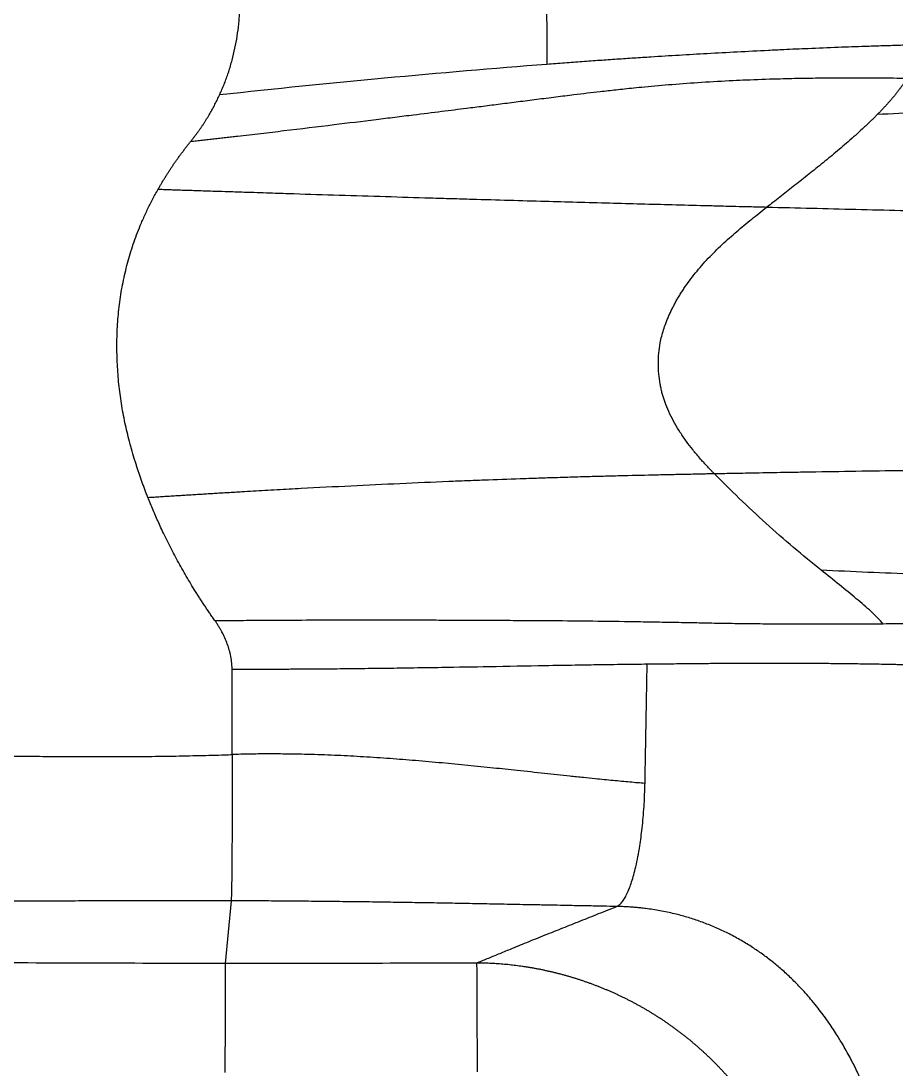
# Model space of a CAD drawing. Extents: x 525 to 609, y 649 to 778.
# Drawn here: x 567.52 to 577.85, y 705.1 to 717.49 of the extents above; entities that cross this region are included whole.
import ezdxf

# ---------------------------------------------------------------- set-up
doc = ezdxf.new("R2010")
doc.units = 0
doc.header["$MEASUREMENT"] = 0
doc.layers.add('1', color=4, linetype='Continuous')

# ---------------------------------------------------------------- blocks, each defined once
blk = doc.blocks.new('JETSETTER')
at = {"layer": '1', "color": 3, "linetype": 'Continuous', "lineweight": 25, "flags": 128}
blk.add_lwpolyline([(44.872, 37.967), (44.835, 37.598), (44.799, 37.228)], dxfattribs=at)
at = {"layer": '1', "color": 3, "linetype": 'Continuous', "lineweight": 25}
for points, knots in [([(44.737, 47.493), (44.741, 47.503), (44.75, 47.522), (44.763, 47.552), (44.775, 47.581), (44.787, 47.611), (44.799, 47.641), (44.81, 47.671), (44.821, 47.701), (44.832, 47.732), (44.854, 47.798), (44.884, 47.9), (44.918, 48.041), (44.944, 48.183), (44.959, 48.298), (44.967, 48.385), (44.971, 48.442), (44.974, 48.5), (44.975, 48.558), (44.976, 48.597), (44.976, 48.617)], [0, 0, 0, 0, 0.027735, 0.055467, 0.083202, 0.110942, 0.138693, 0.166459, 0.194243, 0.222051, 0.249886, 0.374621, 0.499547, 0.624445, 0.749454, 0.799575, 0.849667, 0.899753, 0.949857, 1, 1, 1, 1]), ([(48.599, 48.615), (48.599, 48.579), (48.599, 48.507), (48.599, 48.398), (48.599, 48.289), (48.6, 48.181), (48.6, 48.071), (48.601, 47.962), (48.601, 47.889), (48.601, 47.853)], [0, 0, 0, 0, 0.142009, 0.284396, 0.427104, 0.570076, 0.713256, 0.856583, 1, 1, 1, 1]), ([(48.601, 47.853), (48.636, 47.856), (48.706, 47.861), (48.811, 47.869), (48.915, 47.877), (49.019, 47.884), (49.122, 47.892), (49.224, 47.899), (49.327, 47.906), (49.429, 47.913), (49.53, 47.92), (49.631, 47.927), (49.731, 47.933), (49.909, 47.945), (50.164, 47.96), (50.504, 47.98), (50.855, 47.999), (51.157, 48.014), (51.436, 48.028), (51.711, 48.04), (51.979, 48.051), (52.204, 48.059), (52.372, 48.065), (52.547, 48.071), (52.732, 48.076), (52.856, 48.08), (52.918, 48.082)], [0, 0, 0, 0, 0.0238572, 0.0476333, 0.0713284, 0.0949425, 0.1184756, 0.1419278, 0.1652991, 0.1885894, 0.2117987, 0.2349271, 0.2579744, 0.2809407, 0.3575209, 0.433726, 0.5160642, 0.6015222, 0.6441371, 0.7109685, 0.7941909, 0.8324388, 0.8692171, 0.9121998, 0.9557942, 1, 1, 1, 1]), ([(44.393, 46.94), (44.416, 46.942), (44.463, 46.947), (44.532, 46.955), (44.601, 46.963), (44.67, 46.97), (44.739, 46.978), (44.808, 46.986), (44.877, 46.994), (45.015, 47.01), (45.221, 47.034), (45.603, 47.079), (46.058, 47.134), (46.493, 47.188), (46.805, 47.226), (47.064, 47.259), (47.347, 47.294), (47.621, 47.328), (47.852, 47.357), (48.055, 47.383), (48.266, 47.41), (48.484, 47.438), (48.704, 47.465), (48.954, 47.497), (49.191, 47.525), (49.39, 47.547), (49.522, 47.561), (49.635, 47.573), (49.822, 47.591), (50.089, 47.615), (50.438, 47.64), (50.73, 47.657), (51.028, 47.67), (51.249, 47.678), (51.46, 47.683), (51.59, 47.686), (51.714, 47.688), (51.852, 47.689), (52.008, 47.691), (52.179, 47.691), (52.354, 47.691), (52.528, 47.69), (52.695, 47.689), (52.804, 47.687), (52.857, 47.687)], [0, 0, 0, 0, 0.007792, 0.015586, 0.023383, 0.031182, 0.038984, 0.046788, 0.054595, 0.062404, 0.093771, 0.124909, 0.192614, 0.249996, 0.275575, 0.301177, 0.340533, 0.374993, 0.398022, 0.422043, 0.44705, 0.473037, 0.499996, 0.525389, 0.562498, 0.584737, 0.596635, 0.609523, 0.624997, 0.663541, 0.705199, 0.749997, 0.76844, 0.812498, 0.829752, 0.844959, 0.85956, 0.874999, 0.89531, 0.91632, 0.938027, 0.959641, 0.9803, 1, 1, 1, 1]), ([(52.84, 47.661), (52.837, 47.656), (52.83, 47.646), (52.82, 47.631), (52.81, 47.616), (52.8, 47.6), (52.789, 47.585), (52.778, 47.57), (52.767, 47.555), (52.755, 47.54), (52.743, 47.525), (52.732, 47.509), (52.719, 47.494), (52.707, 47.479), (52.691, 47.459), (52.67, 47.435), (52.644, 47.405), (52.618, 47.376), (52.591, 47.346), (52.563, 47.316), (52.534, 47.286), (52.514, 47.266), (52.504, 47.256)], [0, 0, 0, 0, 0.0390742, 0.0779898, 0.1167521, 0.1553672, 0.1938409, 0.2321795, 0.2703895, 0.3084778, 0.3464513, 0.3843174, 0.4220837, 0.4597581, 0.4973488, 0.5686687, 0.6400478, 0.7115462, 0.7832258, 0.8551507, 0.9273865, 1, 1, 1, 1]), ([(44.402, 46.951), (44.409, 46.959), (44.422, 46.976), (44.442, 47.001), (44.461, 47.026), (44.48, 47.052), (44.498, 47.078), (44.517, 47.104), (44.535, 47.13), (44.552, 47.157), (44.569, 47.184), (44.586, 47.211), (44.603, 47.238), (44.619, 47.265), (44.635, 47.293), (44.65, 47.321), (44.666, 47.349), (44.68, 47.378), (44.695, 47.406), (44.709, 47.435), (44.723, 47.464), (44.732, 47.483), (44.737, 47.493)], [0, 0, 0, 0, 0.050028, 0.100005, 0.149939, 0.199838, 0.24971, 0.299562, 0.349404, 0.399243, 0.449087, 0.498944, 0.548823, 0.598731, 0.648676, 0.698666, 0.748709, 0.798814, 0.848987, 0.899238, 0.949573, 1, 1, 1, 1]), ([(56.655, 47.312), (56.567, 47.314), (56.479, 47.316), (56.304, 47.319), (56.217, 47.32), (55.955, 47.324), (55.779, 47.326), (55.429, 47.327), (55.255, 47.328), (54.908, 47.326), (54.735, 47.324), (54.478, 47.321), (54.392, 47.32), (54.221, 47.316), (54.135, 47.315), (53.877, 47.309), (53.705, 47.304), (53.361, 47.293), (53.189, 47.286), (52.846, 47.272), (52.675, 47.265), (52.504, 47.256)], [0, 0, 0, 0, 0.0625, 0.0625, 0.125, 0.125, 0.25, 0.25, 0.375, 0.375, 0.5, 0.5, 0.5625, 0.5625, 0.625, 0.625, 0.75, 0.75, 0.875, 0.875, 1, 1, 1, 1]), ([(52.504, 47.256), (52.499, 47.251), (52.49, 47.241), (52.475, 47.226), (52.459, 47.211), (52.444, 47.196), (52.428, 47.181), (52.412, 47.166), (52.396, 47.15), (52.38, 47.135), (52.364, 47.12), (52.326, 47.084), (52.266, 47.029), (52.183, 46.955), (52.097, 46.881), (52.014, 46.81), (51.928, 46.739), (51.815, 46.647), (51.676, 46.535), (51.54, 46.427), (51.433, 46.343), (51.353, 46.281), (51.276, 46.221), (51.226, 46.182), (51.202, 46.164)], [0, 0, 0, 0, 0.0123092, 0.0246915, 0.0371496, 0.0496859, 0.0623028, 0.0750027, 0.087788, 0.1006611, 0.1136244, 0.1266801, 0.1888147, 0.2540496, 0.3159468, 0.3817625, 0.4431745, 0.5092281, 0.6356688, 0.7602654, 0.8215779, 0.8820578, 0.9448014, 1, 1, 1, 1]), ([(44.008, 46.375), (44.015, 46.386), (44.028, 46.409), (44.048, 46.443), (44.068, 46.476), (44.089, 46.51), (44.11, 46.544), (44.131, 46.577), (44.153, 46.61), (44.175, 46.644), (44.198, 46.677), (44.221, 46.71), (44.245, 46.743), (44.268, 46.776), (44.293, 46.809), (44.317, 46.842), (44.342, 46.875), (44.368, 46.907), (44.385, 46.929), (44.393, 46.94)], [0, 0, 0, 0, 0.057144, 0.114471, 0.171986, 0.229696, 0.287606, 0.345721, 0.404045, 0.462586, 0.521347, 0.580334, 0.639551, 0.699006, 0.758701, 0.818643, 0.878836, 0.939286, 1, 1, 1, 1]), ([(43.888, 42.734), (43.882, 42.75), (43.869, 42.781), (43.851, 42.829), (43.834, 42.876), (43.817, 42.923), (43.8, 42.969), (43.785, 43.015), (43.769, 43.06), (43.755, 43.105), (43.741, 43.149), (43.708, 43.254), (43.662, 43.418), (43.609, 43.645), (43.569, 43.871), (43.54, 44.101), (43.524, 44.334), (43.521, 44.531), (43.524, 44.689), (43.531, 44.808), (43.541, 44.926), (43.559, 45.081), (43.591, 45.273), (43.645, 45.501), (43.713, 45.725), (43.776, 45.893), (43.824, 46.007), (43.852, 46.069), (43.881, 46.13), (43.911, 46.192), (43.942, 46.253), (43.975, 46.314), (43.997, 46.355), (44.008, 46.375)], [0, 0, 0, 0, 0.013713, 0.02725, 0.040611, 0.053797, 0.066808, 0.079646, 0.092311, 0.104805, 0.117127, 0.12928, 0.192418, 0.253099, 0.314662, 0.375258, 0.437358, 0.499889, 0.531733, 0.563258, 0.594493, 0.625468, 0.687506, 0.74909, 0.810981, 0.873128, 0.891032, 0.909001, 0.927039, 0.945152, 0.963346, 0.981627, 1, 1, 1, 1]), ([(44.008, 46.375), (44.03, 46.374), (44.075, 46.373), (44.144, 46.37), (44.216, 46.368), (44.292, 46.365), (44.371, 46.363), (44.454, 46.36), (44.549, 46.357), (44.665, 46.353), (44.812, 46.348), (44.95, 46.344), (45.136, 46.338), (45.347, 46.331), (45.708, 46.319), (46.154, 46.305), (46.693, 46.289), (47.135, 46.275), (47.474, 46.265), (47.786, 46.256), (48.155, 46.245), (48.567, 46.234), (48.962, 46.223), (49.34, 46.213), (49.716, 46.202), (50.089, 46.193), (50.397, 46.184), (50.647, 46.178), (50.823, 46.173), (51.01, 46.169), (51.132, 46.166), (51.202, 46.164)], [0, 0, 0, 0, 0.008378, 0.017208, 0.026491, 0.036227, 0.046418, 0.057065, 0.068168, 0.083168, 0.102059, 0.125146, 0.136433, 0.174366, 0.206808, 0.277303, 0.349588, 0.420754, 0.455054, 0.487606, 0.548666, 0.608326, 0.661563, 0.717988, 0.772873, 0.82801, 0.885758, 0.913111, 0.942855, 0.967221, 1, 1, 1, 1]), ([(50.578, 43.016), (50.576, 43.018), (50.568, 43.026), (50.554, 43.04), (50.527, 43.068), (50.476, 43.121), (50.406, 43.199), (50.325, 43.296), (50.248, 43.396), (50.178, 43.499), (50.113, 43.607), (50.055, 43.717), (50.016, 43.809), (49.99, 43.879), (49.975, 43.926), (49.961, 43.974), (49.95, 44.023), (49.935, 44.096), (49.922, 44.194), (49.917, 44.316), (49.923, 44.439), (49.937, 44.545), (49.957, 44.637), (49.979, 44.714), (50.002, 44.78), (50.024, 44.836), (50.044, 44.883), (50.066, 44.93), (50.088, 44.976), (50.112, 45.022), (50.137, 45.067), (50.164, 45.112), (50.192, 45.157), (50.232, 45.218), (50.286, 45.295), (50.356, 45.386), (50.431, 45.474), (50.534, 45.587), (50.671, 45.722), (50.814, 45.849), (50.931, 45.948), (51.019, 46.02), (51.11, 46.092), (51.17, 46.139), (51.202, 46.164)], [0, 0, 0, 0, 0.002636, 0.008031, 0.016069, 0.032157, 0.064336, 0.097099, 0.128407, 0.160731, 0.191805, 0.223739, 0.254724, 0.267127, 0.279547, 0.292007, 0.304527, 0.317131, 0.347922, 0.378994, 0.409861, 0.440829, 0.461566, 0.482211, 0.502844, 0.516164, 0.529556, 0.543027, 0.556587, 0.570242, 0.584002, 0.597872, 0.611859, 0.625971, 0.656341, 0.687562, 0.718055, 0.749598, 0.812086, 0.874866, 0.905215, 0.937636, 0.967164, 1, 1, 1, 1]), ([(51.202, 46.164), (51.379, 46.159), (51.555, 46.155), (51.904, 46.146), (52.078, 46.142), (52.428, 46.133), (52.603, 46.129), (52.957, 46.12), (53.135, 46.115), (53.404, 46.108), (53.494, 46.106), (53.674, 46.102), (53.765, 46.099), (53.946, 46.095), (54.038, 46.092), (54.222, 46.088), (54.315, 46.085), (54.597, 46.078), (54.789, 46.073), (55.182, 46.062), (55.382, 46.057), (55.586, 46.052)], [0, 0, 0, 0, 0.125, 0.125, 0.25, 0.25, 0.375, 0.375, 0.5, 0.5, 0.5625, 0.5625, 0.625, 0.625, 0.6875, 0.6875, 0.75, 0.75, 0.875, 0.875, 1, 1, 1, 1]), ([(50.578, 43.016), (50.605, 43.016), (50.662, 43.017), (50.756, 43.019), (50.862, 43.021), (50.981, 43.023), (51.178, 43.027), (51.401, 43.031), (51.759, 43.037), (52.189, 43.044), (52.644, 43.051), (53.012, 43.057), (53.288, 43.062), (53.565, 43.066), (53.771, 43.07), (53.906, 43.072), (53.972, 43.074), (54.047, 43.075), (54.131, 43.077), (54.224, 43.079), (54.326, 43.081), (54.436, 43.083), (54.556, 43.086), (54.685, 43.088), (54.823, 43.092), (54.918, 43.094), (54.968, 43.095)], [0, 0, 0, 0, 0.0180606, 0.0391615, 0.0633049, 0.0904942, 0.1207335, 0.1977796, 0.2441854, 0.3681424, 0.4962465, 0.5597144, 0.6231794, 0.6866438, 0.7501078, 0.763234, 0.7782784, 0.7952408, 0.8141214, 0.8349202, 0.8576372, 0.8822726, 0.9088265, 0.937299, 0.9676901, 1, 1, 1, 1]), ([(43.888, 42.734), (43.912, 42.735), (43.961, 42.738), (44.035, 42.743), (44.108, 42.748), (44.181, 42.752), (44.254, 42.757), (44.327, 42.762), (44.4, 42.766), (44.473, 42.771), (44.545, 42.775), (44.617, 42.779), (44.689, 42.784), (44.76, 42.788), (44.863, 42.794), (45.032, 42.804), (45.275, 42.818), (45.508, 42.831), (45.849, 42.85), (46.287, 42.872), (46.869, 42.9), (47.323, 42.92), (47.652, 42.933), (47.935, 42.944), (48.191, 42.953), (48.45, 42.962), (48.597, 42.967), (48.738, 42.971), (48.849, 42.975), (48.969, 42.978), (49.11, 42.982), (49.275, 42.987), (49.529, 42.993), (49.784, 42.999), (50.035, 43.005), (50.186, 43.008), (50.303, 43.01), (50.389, 43.012), (50.467, 43.014), (50.53, 43.015), (50.564, 43.015), (50.578, 43.016)], [0, 0, 0, 0, 0.010195, 0.020403, 0.030614, 0.040819, 0.051009, 0.061177, 0.071318, 0.081428, 0.091504, 0.101543, 0.111547, 0.121514, 0.131448, 0.154523, 0.192365, 0.233214, 0.252798, 0.33598, 0.418889, 0.503019, 0.534404, 0.564781, 0.629807, 0.650742, 0.683666, 0.69803, 0.716651, 0.735893, 0.755074, 0.783812, 0.814809, 0.878322, 0.908868, 0.939301, 0.953701, 0.968094, 0.982668, 0.992877, 1, 1, 1, 1]), ([(51.841, 41.875), (51.735, 41.96), (51.625, 42.05), (51.406, 42.235), (51.297, 42.331), (51.082, 42.525), (50.977, 42.624), (50.773, 42.821), (50.675, 42.919), (50.578, 43.016)], [0, 0, 0, 0, 0.25, 0.25, 0.5, 0.5, 0.75, 0.75, 1, 1, 1, 1]), ([(44.681, 41.275), (44.671, 41.289), (44.651, 41.318), (44.622, 41.361), (44.592, 41.404), (44.563, 41.447), (44.535, 41.491), (44.506, 41.534), (44.478, 41.578), (44.422, 41.667), (44.341, 41.802), (44.238, 41.984), (44.141, 42.169), (44.068, 42.319), (44.016, 42.432), (43.982, 42.508), (43.949, 42.583), (43.918, 42.658), (43.898, 42.709), (43.888, 42.734)], [0, 0, 0, 0, 0.031328, 0.062653, 0.093978, 0.125305, 0.156635, 0.187971, 0.219316, 0.25067, 0.37707, 0.502401, 0.62879, 0.752911, 0.80336, 0.853285, 0.902695, 0.951597, 1, 1, 1, 1]), ([(52.576, 41.238), (52.533, 41.287), (52.485, 41.335), (52.378, 41.435), (52.319, 41.485), (52.194, 41.59), (52.127, 41.645), (51.988, 41.757), (51.915, 41.815), (51.841, 41.875)], [0, 0, 0, 0, 0.25, 0.25, 0.5, 0.5, 0.75, 0.75, 1, 1, 1, 1]), ([(56.3, 41.839), (55.918, 41.822), (55.54, 41.812), (54.79, 41.802), (54.419, 41.802), (53.681, 41.809), (53.313, 41.817), (52.762, 41.834), (52.578, 41.841), (52.21, 41.856), (52.026, 41.865), (51.841, 41.875)], [0, 0, 0, 0, 0.25, 0.25, 0.5, 0.5, 0.75, 0.75, 0.875, 0.875, 1, 1, 1, 1]), ([(52.576, 41.238), (52.542, 41.238), (52.456, 41.238), (52.298, 41.237), (52.077, 41.236), (51.847, 41.235), (51.53, 41.236), (51.231, 41.237), (50.911, 41.241), (50.672, 41.244), (50.432, 41.249), (50.195, 41.254), (49.954, 41.258), (49.625, 41.264), (49.214, 41.27), (48.822, 41.274), (48.522, 41.276), (48.291, 41.277), (48.024, 41.279), (47.75, 41.28), (47.481, 41.281), (47.23, 41.282), (46.977, 41.283), (46.627, 41.283), (46.202, 41.283), (45.808, 41.282), (45.544, 41.281), (45.388, 41.28), (45.236, 41.279), (45.09, 41.278), (44.949, 41.277), (44.813, 41.276), (44.725, 41.276), (44.681, 41.275)], [0, 0, 0, 0, 0.013434, 0.034269, 0.062506, 0.101053, 0.125028, 0.187551, 0.21897, 0.250064, 0.281314, 0.312558, 0.34219, 0.375036, 0.43953, 0.500013, 0.5245, 0.553505, 0.587024, 0.625049, 0.656311, 0.687559, 0.718329, 0.750061, 0.817284, 0.875033, 0.894814, 0.913954, 0.932452, 0.950307, 0.967517, 0.984082, 1, 1, 1, 1]), ([(44.882, 40.705), (44.882, 40.711), (44.882, 40.722), (44.881, 40.739), (44.88, 40.755), (44.879, 40.772), (44.877, 40.789), (44.875, 40.806), (44.873, 40.823), (44.87, 40.84), (44.864, 40.876), (44.85, 40.931), (44.827, 41.004), (44.797, 41.075), (44.769, 41.133), (44.744, 41.177), (44.724, 41.21), (44.703, 41.243), (44.689, 41.264), (44.681, 41.275)], [0, 0, 0, 0, 0.027202, 0.054486, 0.081866, 0.109353, 0.136961, 0.1647, 0.192582, 0.22062, 0.248824, 0.372088, 0.498449, 0.622552, 0.749483, 0.811248, 0.873551, 0.936451, 1, 1, 1, 1]), ([(53.593, 41.254), (53.559, 41.253), (53.493, 41.252), (53.396, 41.25), (53.292, 41.248), (53.165, 41.246), (53.017, 41.243), (52.861, 41.241), (52.715, 41.24), (52.621, 41.239), (52.576, 41.238)], [0, 0, 0, 0, 0.1013985, 0.1966473, 0.2857557, 0.4090576, 0.5714582, 0.7245134, 0.8673664, 1, 1, 1, 1]), ([(44.882, 40.705), (44.903, 40.705), (44.946, 40.705), (45.01, 40.705), (45.076, 40.705), (45.143, 40.705), (45.212, 40.705), (45.281, 40.706), (45.352, 40.706), (45.424, 40.706), (45.497, 40.706), (45.571, 40.707), (45.647, 40.707), (45.723, 40.708), (45.801, 40.708), (45.88, 40.709), (45.961, 40.709), (46.042, 40.71), (46.194, 40.711), (46.418, 40.714), (46.72, 40.717), (47.035, 40.722), (47.437, 40.728), (47.955, 40.737), (48.481, 40.747), (48.902, 40.754), (49.16, 40.758), (49.352, 40.761), (49.508, 40.763), (49.652, 40.765), (49.743, 40.766), (49.787, 40.766)], [0, 0, 0, 0, 0.012714, 0.025673, 0.038878, 0.052328, 0.066024, 0.079967, 0.094158, 0.108596, 0.123283, 0.138219, 0.153404, 0.168838, 0.184522, 0.200456, 0.21664, 0.233074, 0.249759, 0.308098, 0.369178, 0.432999, 0.499558, 0.614251, 0.749749, 0.823176, 0.874913, 0.9101, 0.942674, 0.972639, 1, 1, 1, 1]), ([(49.761, 39.354), (49.762, 39.413), (49.764, 39.531), (49.769, 39.766), (49.774, 40.06), (49.779, 40.349), (49.783, 40.584), (49.785, 40.702), (49.787, 40.766)], [0, 0, 0, 0, 0.125, 0.250001, 0.500002, 0.750002, 0.863873, 1, 1, 1, 1]), ([(49.787, 40.766), (49.809, 40.766), (49.859, 40.767), (49.939, 40.768), (50.031, 40.769), (50.135, 40.77), (50.25, 40.771), (50.376, 40.772), (50.534, 40.774), (50.707, 40.775), (50.89, 40.776), (51.059, 40.776), (51.283, 40.777), (51.567, 40.776), (51.856, 40.775), (52.094, 40.772), (52.274, 40.77), (52.461, 40.767), (52.587, 40.765), (52.654, 40.763)], [0, 0, 0, 0, 0.023555, 0.051162, 0.08282, 0.118529, 0.158292, 0.202112, 0.249996, 0.3228, 0.382825, 0.441126, 0.499999, 0.616998, 0.739248, 0.803349, 0.866933, 0.928749, 1, 1, 1, 1]), ([(52.654, 40.763), (52.677, 40.763), (52.725, 40.762), (52.802, 40.761), (52.887, 40.759), (52.946, 40.759), (52.977, 40.758)], [0, 0, 0, 0, 0.210378, 0.447169, 0.710377, 1, 1, 1, 1]), ([(44.883, 39.696), (44.883, 39.787), (44.883, 39.965), (44.883, 40.224), (44.882, 40.469), (44.882, 40.628), (44.882, 40.705)], [0, 0, 0, 0, 0.27109, 0.528329, 0.7714, 1, 1, 1, 1]), ([(39.732, 39.705), (39.756, 39.705), (39.805, 39.705), (39.878, 39.705), (39.953, 39.705), (40.029, 39.705), (40.107, 39.704), (40.186, 39.704), (40.267, 39.704), (40.418, 39.702), (40.653, 39.7), (40.945, 39.697), (41.265, 39.692), (41.595, 39.688), (41.932, 39.683), (42.207, 39.68), (42.408, 39.677), (42.572, 39.676), (42.723, 39.674), (42.929, 39.673), (43.19, 39.672), (43.459, 39.672), (43.682, 39.673), (43.851, 39.674), (44.016, 39.676), (44.178, 39.678), (44.338, 39.681), (44.494, 39.685), (44.646, 39.688), (44.747, 39.691), (44.797, 39.693)], [0, 0, 0, 0, 0.014678, 0.029623, 0.044839, 0.060325, 0.076082, 0.092113, 0.108417, 0.124997, 0.18382, 0.249992, 0.300345, 0.374995, 0.446605, 0.499999, 0.53695, 0.565258, 0.596765, 0.625805, 0.685949, 0.749982, 0.783392, 0.8162, 0.848398, 0.879977, 0.910933, 0.941259, 0.97095, 1, 1, 1, 1]), ([(44.883, 39.696), (44.884, 39.595), (44.884, 39.492), (44.884, 39.288), (44.883, 39.085), (44.882, 38.797), (44.881, 38.536), (44.879, 38.313), (44.877, 38.137), (44.875, 38.056), (44.873, 37.996), (44.872, 37.977), (44.872, 37.967)], [0, 0, 0, 0, 0.125, 0.125, 0.25, 0.375, 0.5, 0.625, 0.75, 0.875, 0.875, 1, 1, 1, 1]), ([(49.761, 39.354), (49.731, 39.357), (49.672, 39.362), (49.58, 39.37), (49.483, 39.379), (49.383, 39.389), (49.278, 39.399), (49.161, 39.411), (49.026, 39.425), (48.877, 39.44), (48.724, 39.456), (48.516, 39.479), (48.266, 39.506), (47.863, 39.548), (47.463, 39.588), (47.054, 39.624), (46.745, 39.649), (46.439, 39.669), (46.127, 39.686), (45.819, 39.697), (45.576, 39.702), (45.403, 39.703), (45.297, 39.703), (45.192, 39.703), (45.088, 39.701), (44.986, 39.699), (44.917, 39.697), (44.883, 39.696)], [0, 0, 0, 0, 0.018662, 0.038211, 0.058647, 0.079968, 0.102176, 0.125268, 0.154322, 0.188032, 0.219437, 0.250832, 0.318746, 0.376387, 0.501668, 0.565723, 0.626546, 0.689956, 0.751032, 0.814184, 0.875357, 0.896618, 0.917683, 0.938554, 0.95923, 0.979711, 1, 1, 1, 1]), ([(49.425, 37.901), (49.427, 37.902), (49.431, 37.904), (49.437, 37.907), (49.443, 37.91), (49.45, 37.915), (49.459, 37.922), (49.471, 37.933), (49.487, 37.95), (49.503, 37.971), (49.523, 38.001), (49.548, 38.049), (49.577, 38.115), (49.613, 38.217), (49.646, 38.34), (49.678, 38.488), (49.698, 38.605), (49.714, 38.718), (49.728, 38.83), (49.74, 38.952), (49.747, 39.052), (49.752, 39.12), (49.754, 39.157), (49.755, 39.195), (49.757, 39.233), (49.758, 39.273), (49.76, 39.313), (49.76, 39.341), (49.761, 39.354)], [0, 0, 0, 0, 0.01098, 0.022726, 0.035233, 0.048499, 0.062523, 0.089235, 0.125041, 0.156378, 0.187558, 0.250061, 0.318334, 0.375065, 0.499949, 0.572078, 0.642799, 0.69628, 0.749955, 0.812725, 0.874957, 0.891764, 0.908902, 0.926378, 0.944209, 0.962416, 0.981012, 1, 1, 1, 1]), ([(44.872, 37.967), (44.843, 37.967), (44.786, 37.967), (44.7, 37.968), (44.615, 37.968), (44.53, 37.968), (44.445, 37.968), (44.36, 37.968), (44.276, 37.968), (44.192, 37.968), (44.107, 37.968), (44.023, 37.968), (43.94, 37.968), (43.856, 37.968), (43.773, 37.968), (43.689, 37.967), (43.606, 37.967), (43.523, 37.967), (43.441, 37.967), (43.358, 37.967), (43.248, 37.967), (43.111, 37.966), (42.947, 37.966), (42.786, 37.965), (42.625, 37.965), (42.466, 37.964), (42.309, 37.963), (42.154, 37.963), (42, 37.962), (41.847, 37.961), (41.746, 37.96), (41.696, 37.96)], [0, 0, 0, 0, 0.0267688, 0.0534853, 0.0801497, 0.1067624, 0.1333237, 0.1598339, 0.1862934, 0.2127026, 0.2390618, 0.2653716, 0.2916322, 0.3178441, 0.3440077, 0.3701235, 0.3961919, 0.4222134, 0.4481884, 0.4741174, 0.5000009, 0.5519546, 0.6034633, 0.6545309, 0.7051617, 0.7553598, 0.8051291, 0.8544739, 0.903398, 0.9519054, 1, 1, 1, 1]), ([(49.425, 37.901), (49.372, 37.902), (49.257, 37.905), (49.073, 37.908), (48.906, 37.911), (48.745, 37.915), (48.626, 37.917), (48.522, 37.919), (48.462, 37.92), (48.395, 37.921), (48.301, 37.923), (48.171, 37.926), (47.984, 37.929), (47.757, 37.934), (47.478, 37.939), (47.19, 37.944), (46.899, 37.948), (46.613, 37.953), (46.378, 37.956), (46.187, 37.958), (45.993, 37.96), (45.749, 37.963), (45.506, 37.965), (45.311, 37.966), (45.168, 37.967), (45.051, 37.967), (44.954, 37.967), (44.901, 37.967), (44.872, 37.967)], [0, 0, 0, 0, 0.036611, 0.078291, 0.124999, 0.149767, 0.187498, 0.205236, 0.22005, 0.228218, 0.249997, 0.283579, 0.315299, 0.375541, 0.435511, 0.500002, 0.565299, 0.626608, 0.687113, 0.717563, 0.750008, 0.812447, 0.875002, 0.906205, 0.937501, 0.966213, 0.981216, 1, 1, 1, 1]), ([(47.772, 37.233), (47.793, 37.242), (47.835, 37.259), (47.898, 37.286), (47.964, 37.313), (48.031, 37.341), (48.1, 37.369), (48.21, 37.415), (48.37, 37.48), (48.577, 37.563), (48.789, 37.648), (49, 37.732), (49.179, 37.803), (49.321, 37.86), (49.392, 37.888), (49.425, 37.901)], [0, 0, 0, 0, 0.039531, 0.079922, 0.12117, 0.163268, 0.206213, 0.249999, 0.368597, 0.499997, 0.624998, 0.749999, 0.875, 0.940756, 1, 1, 1, 1]), ([(52.726, 34.264), (52.725, 34.276), (52.723, 34.301), (52.719, 34.338), (52.715, 34.375), (52.71, 34.412), (52.705, 34.45), (52.7, 34.488), (52.695, 34.526), (52.689, 34.564), (52.683, 34.603), (52.669, 34.69), (52.644, 34.823), (52.611, 34.97), (52.582, 35.086), (52.55, 35.204), (52.506, 35.35), (52.458, 35.491), (52.418, 35.598), (52.38, 35.696), (52.329, 35.818), (52.26, 35.967), (52.182, 36.122), (52.102, 36.263), (52.015, 36.406), (51.921, 36.548), (51.822, 36.68), (51.718, 36.809), (51.614, 36.927), (51.494, 37.049), (51.379, 37.155), (51.265, 37.251), (51.15, 37.338), (51.029, 37.421), (50.898, 37.501), (50.783, 37.564), (50.688, 37.61), (50.618, 37.643), (50.547, 37.673), (50.475, 37.701), (50.403, 37.728), (50.33, 37.753), (50.257, 37.775), (50.183, 37.796), (50.078, 37.823), (49.94, 37.852), (49.806, 37.873), (49.71, 37.884), (49.653, 37.89), (49.596, 37.894), (49.539, 37.898), (49.482, 37.9), (49.444, 37.901), (49.425, 37.901)], [0, 0, 0, 0, 0.006043, 0.012142, 0.018298, 0.024511, 0.030781, 0.037109, 0.043495, 0.049939, 0.056441, 0.063002, 0.094253, 0.124955, 0.139947, 0.156065, 0.188771, 0.220838, 0.235793, 0.250022, 0.278263, 0.3088, 0.341644, 0.3768, 0.40198, 0.438749, 0.476951, 0.499932, 0.537426, 0.57128, 0.603448, 0.631747, 0.6607, 0.688834, 0.718582, 0.750023, 0.76478, 0.779429, 0.793969, 0.808402, 0.822726, 0.836944, 0.851055, 0.86506, 0.878959, 0.910243, 0.940757, 0.950892, 0.96092, 0.970844, 0.980663, 0.990381, 1, 1, 1, 1]), ([(44.799, 37.228), (44.799, 37.221), (44.799, 37.208), (44.799, 37.17), (44.799, 37.144), (44.799, 37.081), (44.799, 37.043), (44.799, 36.954), (44.799, 36.903), (44.799, 36.789), (44.799, 36.726), (44.799, 36.59), (44.799, 36.517), (44.799, 36.363), (44.799, 36.282), (44.798, 36.115), (44.798, 36.028), (44.798, 35.941)], [0, 0, 0, 0, 0.125, 0.125, 0.25, 0.25, 0.375, 0.375, 0.5, 0.5, 0.625, 0.625, 0.75, 0.75, 0.875, 0.875, 1, 1, 1, 1]), ([(51.714, 33.769), (51.712, 33.782), (51.708, 33.809), (51.702, 33.848), (51.696, 33.887), (51.689, 33.926), (51.682, 33.965), (51.675, 34.004), (51.667, 34.043), (51.659, 34.082), (51.65, 34.12), (51.641, 34.159), (51.632, 34.197), (51.622, 34.236), (51.612, 34.274), (51.601, 34.312), (51.59, 34.35), (51.579, 34.388), (51.567, 34.426), (51.555, 34.463), (51.543, 34.501), (51.53, 34.538), (51.517, 34.576), (51.503, 34.613), (51.49, 34.65), (51.475, 34.686), (51.461, 34.723), (51.446, 34.76), (51.431, 34.796), (51.415, 34.832), (51.399, 34.868), (51.383, 34.904), (51.366, 34.94), (51.349, 34.975), (51.332, 35.011), (51.314, 35.046), (51.296, 35.081), (51.278, 35.116), (51.259, 35.15), (51.24, 35.185), (51.22, 35.219), (51.201, 35.253), (51.181, 35.287), (51.16, 35.321), (51.14, 35.354), (51.119, 35.387), (51.097, 35.42), (51.076, 35.453), (51.054, 35.486), (51.031, 35.518), (51.009, 35.551), (50.986, 35.583), (50.963, 35.614), (50.939, 35.646), (50.915, 35.677), (50.891, 35.708), (50.867, 35.739), (50.842, 35.77), (50.817, 35.8), (50.792, 35.83), (50.766, 35.86), (50.74, 35.89), (50.714, 35.919), (50.687, 35.948), (50.66, 35.977), (50.633, 36.005), (50.606, 36.034), (50.578, 36.062), (50.55, 36.09), (50.522, 36.117), (50.493, 36.144), (50.465, 36.171), (50.435, 36.198), (50.406, 36.224), (50.376, 36.25), (50.347, 36.276), (50.316, 36.301), (50.286, 36.327), (50.256, 36.351), (50.225, 36.376), (50.194, 36.4), (50.162, 36.424), (50.131, 36.447), (50.099, 36.47), (50.067, 36.493), (50.035, 36.516), (50.003, 36.538), (49.97, 36.56), (49.938, 36.581), (49.905, 36.602), (49.872, 36.623), (49.838, 36.644), (49.805, 36.664), (49.771, 36.684), (49.737, 36.703), (49.703, 36.723), (49.669, 36.741), (49.635, 36.76), (49.6, 36.778), (49.566, 36.796), (49.531, 36.813), (49.496, 36.831), (49.461, 36.847), (49.425, 36.864), (49.39, 36.88), (49.354, 36.896), (49.318, 36.911), (49.283, 36.926), (49.247, 36.941), (49.21, 36.955), (49.174, 36.969), (49.138, 36.983), (49.101, 36.996), (49.065, 37.009), (49.028, 37.022), (48.991, 37.034), (48.954, 37.046), (48.917, 37.057), (48.88, 37.069), (48.843, 37.079), (48.805, 37.09), (48.768, 37.1), (48.73, 37.11), (48.693, 37.119), (48.655, 37.128), (48.617, 37.137), (48.579, 37.145), (48.541, 37.153), (48.503, 37.161), (48.465, 37.168), (48.427, 37.175), (48.389, 37.181), (48.351, 37.187), (48.312, 37.193), (48.274, 37.198), (48.235, 37.203), (48.197, 37.208), (48.159, 37.212), (48.12, 37.216), (48.081, 37.219), (48.043, 37.222), (48.004, 37.225), (47.966, 37.227), (47.927, 37.229), (47.888, 37.231), (47.85, 37.232), (47.811, 37.233), (47.785, 37.233), (47.772, 37.233)], [0, 0, 0, 0, 0.00694, 0.013875, 0.020807, 0.027735, 0.03466, 0.041581, 0.048499, 0.055414, 0.062326, 0.069235, 0.076141, 0.083045, 0.089946, 0.096845, 0.103742, 0.110636, 0.117528, 0.124419, 0.131307, 0.138194, 0.145079, 0.151962, 0.158844, 0.165725, 0.172604, 0.179481, 0.186358, 0.193233, 0.200108, 0.206981, 0.213853, 0.220725, 0.227595, 0.234465, 0.241334, 0.248203, 0.25507, 0.261938, 0.268805, 0.275671, 0.282537, 0.289403, 0.296269, 0.303134, 0.309999, 0.316865, 0.32373, 0.330595, 0.337461, 0.344326, 0.351192, 0.358058, 0.364925, 0.371792, 0.37866, 0.385528, 0.392397, 0.399267, 0.406138, 0.413009, 0.419882, 0.426756, 0.433631, 0.440507, 0.447385, 0.454264, 0.461145, 0.468028, 0.474913, 0.4818, 0.488689, 0.49558, 0.502473, 0.509363, 0.516248, 0.523129, 0.530007, 0.53688, 0.54375, 0.550616, 0.557479, 0.564339, 0.571195, 0.578049, 0.584899, 0.591747, 0.598592, 0.605435, 0.612275, 0.619113, 0.625948, 0.632782, 0.639613, 0.646442, 0.653269, 0.660094, 0.666918, 0.67374, 0.68056, 0.687378, 0.694195, 0.70101, 0.707824, 0.714636, 0.721447, 0.728257, 0.735066, 0.741873, 0.748679, 0.755484, 0.762287, 0.76909, 0.775891, 0.782692, 0.789491, 0.79629, 0.803088, 0.809885, 0.81668, 0.823476, 0.83027, 0.837064, 0.843856, 0.850649, 0.85744, 0.864231, 0.871022, 0.877812, 0.884601, 0.89139, 0.898179, 0.904967, 0.911755, 0.918543, 0.92533, 0.932118, 0.938905, 0.945692, 0.95248, 0.959267, 0.966055, 0.972843, 0.979632, 0.986421, 0.99321, 1, 1, 1, 1]), ([(47.772, 37.233), (47.772, 37.225), (47.772, 37.212), (47.772, 37.174), (47.772, 37.149), (47.773, 37.086), (47.773, 37.047), (47.773, 36.958), (47.773, 36.908), (47.774, 36.794), (47.774, 36.731), (47.775, 36.595), (47.775, 36.522), (47.776, 36.368), (47.776, 36.286), (47.777, 36.119), (47.777, 36.033), (47.777, 35.946)], [0, 0, 0, 0, 0.125, 0.125, 0.25, 0.25, 0.375, 0.375, 0.5, 0.5, 0.625, 0.625, 0.75, 0.75, 0.875, 0.875, 1, 1, 1, 1])]:
    blk.add_open_spline(points, degree=3, knots=knots, dxfattribs=at)
for points in [[(44.737, 47.493), (46.034, 47.633), (47.346, 47.756), (48.601, 47.853)], [(44.393, 46.94), (44.396, 46.943), (44.399, 46.947), (44.402, 46.951)], [(44.797, 39.693), (44.826, 39.694), (44.855, 39.695), (44.883, 39.696)], [(44.799, 37.228), (43.764, 37.229), (42.729, 37.232), (41.694, 37.237)], [(47.772, 37.233), (46.782, 37.229), (45.791, 37.228), (44.799, 37.228)]]:
    blk.add_open_spline(points, degree=3, dxfattribs=at)

msp = doc.modelspace()

# ---------------------------------------------------------------- block references
at = {"layer": '1'}
msp.add_blockref('JETSETTER', (525.127, 669.124), dxfattribs=at)

doc.saveas('drawing.dxf')
